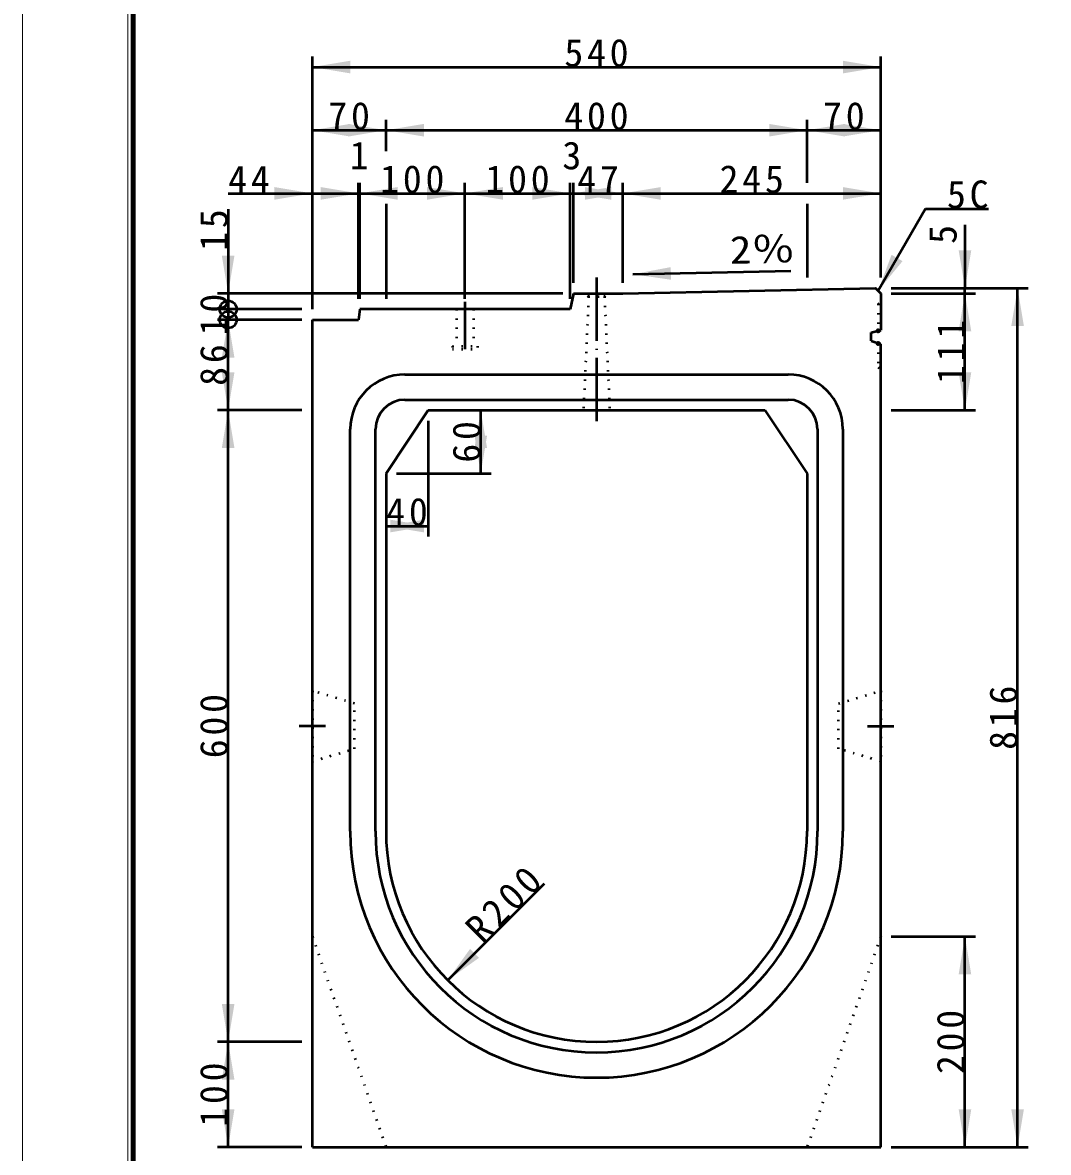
# Model space of a CAD drawing. Units: millimetres, scale not verified. Extents: x -2102 to 2102, y -1485 to 1485.
# Drawn here: x -2102 to -1128, y -625 to 449 of the extents above; entities that cross this region are included whole.
import ezdxf
from ezdxf.enums import TextEntityAlignment as Align

# ---------------------------------------------------------------- set-up
doc = ezdxf.new("R2010")
doc.units = ezdxf.units.MM
doc.header["$LTSCALE"] = 5
doc.header["$PDMODE"] = 32
doc.header["$PDSIZE"] = 2.5
doc.linetypes.add('DOTTED', pattern=[1.75, 0.25, -1.5])
doc.linetypes.add('LONG_DASHED_DOTTED', pattern=[15.25, 12, -1.5, 0.25, -1.5])
doc.layers.add('0-0_V-nasSTD', color=7, linetype='Continuous', lineweight=35)
doc.layers.add('0-1_0', color=7, linetype='Continuous', lineweight=50)
doc.styles.add('ＭＳ ゴシック', font='')
doc.styles.get('ＭＳ ゴシック').set_extended_font_data('MS Gothic')

msp = doc.modelspace()

# ---------------------------------------------------------------- linework, layer by layer
at = {"layer": '0-0_V-nasSTD', "lineweight": 100}
msp.add_line((-1997.5, 1380), (-1997.5, -1380), dxfattribs=at)
at = {"layer": '0-0_V-nasSTD', "lineweight": 50}
for p, q in [((-1757.218, 326.467), (-1757.218, 356.467)), ((-1827.218, 286.467), (-1783.218, 286.467)), ((-1757.218, 276.467), (-1757.218, 186.467)), ((-1357.218, 276.467), (-1357.218, 206.467)), ((-1782.218, 176.467), (-1783.218, 166.467)), ((-1827.218, 166.467), (-1783.218, 166.467))]:
    msp.add_line(p, q, dxfattribs=at)
at = {"layer": '0-0_V-nasSTD', "lineweight": 18}
for points in [[(-2102.5, -1485), (-2102.5, 1485), (2102.5, 1485), (2102.5, -1485)], [(-2002.5, -1385), (-2002.5, 1385), (2002.5, 1385), (2002.5, -1385)]]:
    msp.add_lwpolyline(points, close=True, dxfattribs=at)
at = {"layer": '0-0_V-nasSTD', "lineweight": 50}
for centre in [(-1907.218, 176.467), (-1907.218, 166.467)]:
    msp.add_circle(centre, 8, dxfattribs=at)
at = {"layer": '0-0_V-nasSTD'}
for points in [[(-1827.218, 406.467), (-1791.218, 400.467), (-1791.218, 412.467)], [(-1323.218, 400.467), (-1323.218, 412.467), (-1287.218, 406.467)], [(-1827.218, 346.467), (-1791.218, 340.467), (-1791.218, 352.467)], [(-1793.218, 340.467), (-1793.218, 352.467), (-1757.218, 346.467)], [(-1757.218, 346.467), (-1721.218, 340.467), (-1721.218, 352.467)], [(-1393.218, 340.467), (-1393.218, 352.467), (-1357.218, 346.467)], [(-1357.218, 346.467), (-1321.218, 340.467), (-1321.218, 352.467)], [(-1323.218, 340.467), (-1323.218, 352.467), (-1287.218, 346.467)], [(-1863.218, 280.467), (-1863.218, 292.467), (-1827.218, 286.467)], [(-1819.218, 280.467), (-1819.218, 292.467), (-1783.218, 286.467)], [(-1782.218, 286.467), (-1746.218, 280.467), (-1746.218, 292.467)], [(-1718.218, 280.467), (-1718.218, 292.467), (-1682.218, 286.467)], [(-1682.218, 286.467), (-1646.218, 280.467), (-1646.218, 292.467)], [(-1618.218, 280.467), (-1618.218, 292.467), (-1582.218, 286.467)], [(-1579.218, 286.467), (-1543.218, 280.467), (-1543.218, 292.467)], [(-1568.218, 280.467), (-1568.218, 292.467), (-1532.218, 286.467)], [(-1532.218, 286.467), (-1496.218, 280.467), (-1496.218, 292.467)], [(-1323.218, 280.467), (-1323.218, 292.467), (-1287.218, 286.467)], [(-1913.218, 227.467), (-1907.218, 191.467), (-1901.218, 227.467)], [(-1289.718, 193.967), (-1276.915, 228.144), (-1266.522, 222.144)], [(-1213.218, 232.467), (-1207.218, 196.467), (-1201.218, 232.467)], [(-1522.604, 209.683), (-1486.737, 216.431), (-1486.487, 204.434)], [(-1163.218, 160.467), (-1157.218, 196.467), (-1151.218, 160.467)], [(-1213.218, 155.467), (-1207.218, 191.467), (-1201.218, 155.467)], [(-1913.218, 130.467), (-1907.218, 166.467), (-1901.218, 130.467)], [(-1913.218, 116.467), (-1907.218, 80.467), (-1901.218, 116.467)], [(-1213.218, 116.467), (-1207.218, 80.467), (-1201.218, 116.467)], [(-1913.218, 44.467), (-1907.218, 80.467), (-1901.218, 44.467)], [(-1673.218, 44.467), (-1667.218, 80.467), (-1661.218, 44.467)], [(-1673.218, 56.467), (-1667.218, 20.467), (-1661.218, 56.467)], [(-1757.218, -29.533), (-1721.218, -35.533), (-1721.218, -23.533)], [(-1753.218, -35.533), (-1753.218, -23.533), (-1717.218, -29.533)], [(-1213.218, -455.533), (-1207.218, -419.533), (-1201.218, -455.533)], [(-1698.64, -460.954), (-1677.427, -431.256), (-1668.941, -439.741)], [(-1913.218, -483.533), (-1907.218, -519.533), (-1901.218, -483.533)], [(-1913.218, -555.533), (-1907.218, -519.533), (-1901.218, -555.533)], [(-1913.218, -583.533), (-1907.218, -619.533), (-1901.218, -583.533)], [(-1213.218, -583.533), (-1207.218, -619.533), (-1201.218, -583.533)], [(-1163.218, -583.533), (-1157.218, -619.533), (-1151.218, -583.533)]]:
    msp.add_solid(points, dxfattribs=at)
at = {"layer": '0-1_0'}
for p, q in [((-1827.218, 176.467), (-1827.218, 416.467)), ((-1287.218, 206.467), (-1287.218, 416.467)), ((-1827.218, 406.467), (-1287.218, 406.467)), ((-1357.218, 296.467), (-1357.218, 356.467)), ((-1783.218, 186.467), (-1783.218, 296.467)), ((-1782.218, 186.467), (-1782.218, 296.467)), ((-1682.218, 186.467), (-1682.218, 296.467)), ((-1582.218, 186.467), (-1582.218, 296.467)), ((-1579.218, 201.467), (-1579.218, 296.467)), ((-1532.218, 201.467), (-1532.218, 296.467)), ((-1907.218, 286.467), (-1827.218, 286.467)), ((-1783.218, 286.467), (-1782.218, 286.467)), ((-1782.218, 286.467), (-1682.218, 286.467)), ((-1682.218, 286.467), (-1582.218, 286.467)), ((-1582.218, 286.467), (-1579.218, 286.467)), ((-1579.218, 286.467), (-1532.218, 286.467)), ((-1532.218, 286.467), (-1287.218, 286.467)), ((-1907.218, 271.467), (-1907.218, 191.467)), ((-1244.718, 271.91), (-1289.718, 193.967)), ((-1244.718, 271.91), (-1184.718, 271.91)), ((-1207.218, 256.467), (-1207.218, 196.467)), ((-1522.604, 209.683), (-1372.637, 212.807)), ((-1277.218, 196.467), (-1147.218, 196.467)), ((-1207.218, 191.467), (-1207.218, 196.467)), ((-1157.218, -619.533), (-1157.218, 196.467)), ((-1589.218, 191.467), (-1917.218, 191.467)), ((-1907.218, 191.467), (-1907.218, 176.467)), ((-1579.218, 191.467), (-1582.218, 176.467)), ((-1579.218, 191.467), (-1532.218, 191.467)), ((-1287.218, 191.467), (-1287.218, 156.482)), ((-1277.218, 191.467), (-1197.218, 191.467)), ((-1207.218, 80.467), (-1207.218, 191.467)), ((-1837.218, 176.467), (-1917.218, 176.467)), ((-1907.218, 176.467), (-1907.218, 166.467)), ((-1582.218, 176.467), (-1782.218, 176.467)), ((-1837.218, 166.467), (-1917.218, 166.467)), ((-1907.218, 80.467), (-1907.218, 166.467)), ((-1827.218, -619.533), (-1827.218, 166.467)), ((-1296.218, 154.467), (-1287.218, 156.482)), ((-1296.218, 146.467), (-1296.218, 154.467)), ((-1296.218, 146.467), (-1287.218, 143.109)), ((-1287.218, -619.533), (-1287.218, 143.109)), ((-1739.218, 114.467), (-1375.218, 114.467)), ((-1739.218, 90.467), (-1375.218, 90.467)), ((-1837.218, 80.467), (-1917.218, 80.467)), ((-1717.218, 80.467), (-1757.218, 20.467)), ((-1717.218, 80.467), (-1397.218, 80.467)), ((-1667.218, 20.467), (-1667.218, 80.467)), ((-1569.718, 80.467), (-1544.718, 80.467)), ((-1397.218, 80.467), (-1357.218, 20.467)), ((-1277.218, 80.467), (-1197.218, 80.467)), ((-1717.218, 70.467), (-1717.218, -39.533)), ((-1791.218, 30.467), (-1791.218, 62.467)), ((-1767.218, 30.467), (-1767.218, 62.467)), ((-1347.218, 62.467), (-1347.218, 30.467)), ((-1323.218, 62.467), (-1323.218, 30.467)), ((-1791.218, -319.533), (-1791.218, 30.467)), ((-1767.218, -319.533), (-1767.218, 30.467)), ((-1347.218, 30.467), (-1347.218, -319.533)), ((-1323.218, 30.467), (-1323.218, -319.533)), ((-1757.218, 20.467), (-1757.218, -319.533)), ((-1747.218, 20.467), (-1657.218, 20.467)), ((-1357.218, 20.467), (-1357.218, -319.533)), ((-1757.218, -29.533), (-1717.218, -29.533)), ((-1698.64, -460.954), (-1606.716, -369.03)), ((-1277.218, -419.533), (-1197.218, -419.533)), ((-1207.218, -619.533), (-1207.218, -419.533)), ((-1837.218, -519.533), (-1917.218, -519.533)), ((-1837.218, -619.533), (-1917.218, -619.533)), ((-1827.218, -619.533), (-1287.218, -619.533)), ((-1277.218, -619.533), (-1147.218, -619.533))]:
    msp.add_line(p, q, dxfattribs=at)
at = {"layer": '0-1_0', "linetype": 'LONG_DASHED_DOTTED'}
for p, q in [((-1557.218, 206.467), (-1557.218, 65.467)), ((-1682.218, 183.467), (-1682.218, 138.467)), ((-1814.718, -219.533), (-1839.718, -219.533)), ((-1299.718, -219.533), (-1274.718, -219.533))]:
    msp.add_line(p, q, dxfattribs=at)
at = {"layer": '0-1_0', "linetype": 'DOTTED'}
for p, q in [((-1564.718, 188.467), (-1569.718, 80.467)), ((-1549.718, 188.467), (-1544.718, 80.467)), ((-1289.518, 181.467), (-1287.218, 183.767)), ((-1690.218, 176.467), (-1690.218, 141.467)), ((-1674.218, 176.467), (-1674.218, 141.467)), ((-1289.518, 181.467), (-1289.518, 155.967)), ((-1694.218, 141.467), (-1670.218, 141.467)), ((-1694.218, 141.467), (-1694.218, 138.467)), ((-1670.218, 141.467), (-1670.218, 138.467)), ((-1694.218, 138.467), (-1670.218, 138.467)), ((-1327.218, -198.033), (-1287.218, -186.033)), ((-1287.218, -186.033), (-1287.218, -253.033)), ((-1327.218, -241.033), (-1327.218, -198.033)), ((-1287.218, -253.033), (-1327.218, -241.033)), ((-1827.218, -419.533), (-1757.218, -619.533)), ((-1287.218, -419.533), (-1357.218, -619.533))]:
    msp.add_line(p, q, dxfattribs=at)
at = {"layer": '0-1_0'}
for points in [[(-1827.218, 346.467), (-1757.218, 346.467), (-1357.218, 346.467), (-1287.218, 346.467)], [(-1532.218, 191.467), (-1292.218, 196.467), (-1287.218, 191.467)], [(-1907.218, -619.533), (-1907.218, -519.533), (-1907.218, 80.467)]]:
    msp.add_lwpolyline(points, dxfattribs=at)
at = {"layer": '0-1_0', "linetype": 'DOTTED'}
for points in [[(-1564.718, 188.467), (-1567.718, 191.467), (-1546.718, 191.467)], [(-1564.718, 188.467), (-1549.718, 188.467), (-1546.718, 191.467)], [(-1289.518, 143.967), (-1289.518, 121.467), (-1287.218, 119.167)]]:
    msp.add_lwpolyline(points, dxfattribs=at)
msp.add_lwpolyline([(-1787.218, -198.033), (-1827.218, -186.033), (-1827.218, -253.033), (-1787.218, -241.033)], close=True, dxfattribs=at)
at = {"layer": '0-1_0'}
for centre, radius, start, end in [((-1739.218, 62.467), 52, 90, 180), ((-1375.218, 62.467), 52, 0, 90), ((-1739.218, 62.467), 28, 90, 180), ((-1375.218, 62.467), 28, 0, 90), ((-1557.218, -319.533), 234, 180, 270), ((-1557.218, -319.533), 210, 180, 270), ((-1557.218, -319.533), 200, 180, 270), ((-1557.218, -319.533), 200, 270, 0), ((-1557.218, -319.533), 210, 270, 0), ((-1557.218, -319.533), 234, 270, 0)]:
    msp.add_arc(centre, radius, start, end, dxfattribs=at)
for p in [(-1289.518, 155.967), (-1289.518, 143.967)]:
    msp.add_point(p, dxfattribs=at)

# ---------------------------------------------------------------- texts
at = {"layer": '0-0_V-nasSTD', "style": 'ＭＳ ゴシック'}
for s, p in [('1', (-1791.718, 301.467)), ('3', (-1589.718, 301.467))]:
    msp.add_text(s, height=26.39, dxfattribs=at).set_placement(p, align=Align.BOTTOM_LEFT)
at = {"layer": '0-0_V-nasSTD', "style": 'ＭＳ ゴシック', "width": 1.15}
msp.add_text('2％', height=26.39, rotation=1.193, dxfattribs=at).set_placement((-1430.224, 211.607), align=Align.BOTTOM_LEFT)
at = {"layer": '0-0_V-nasSTD', "style": 'ＭＳ ゴシック'}
msp.add_text('5', height=26.39, rotation=90, dxfattribs=at).set_placement((-1207.218, 238.467), align=Align.BOTTOM_LEFT)
at = {"layer": '0-0_V-nasSTD', "char_height": 26.39, "attachment_point": 7, "style": 'ＭＳ ゴシック'}
for s, insert in [('\\T1.2;540', (-1587.818, 406.467)), ('\\T1.2;70', (-1812.018, 346.467)), ('\\T1.2;400', (-1587.818, 346.467)), ('\\T1.2;70', (-1342.018, 346.467)), ('\\T1.2;44', (-1907.218, 286.467)), ('\\T1.2;100', (-1762.818, 286.467)), ('\\T1.2;100', (-1662.818, 286.467)), ('\\T1.2;47', (-1575.518, 286.467)), ('\\T1.2;245', (-1440.318, 286.467)), ('\\T1.2;5C', (-1224.318, 271.91)), ('\\T1.2;40', (-1757.018, -29.533))]:
    msp.add_mtext(s, dxfattribs=dict(at, insert=insert))
for s, insert, rotation in [('\\T1.2;15', (-1907.218, 231.867), 90), ('\\T1.2;10', (-1907.218, 151.667), 90), ('\\T1.2;111', (-1207.218, 105.367), 90), ('\\T1.2;86', (-1907.218, 103.667), 90), ('\\T1.2;60', (-1667.218, 30.667), 90), ('\\T1.2;600', (-1907.218, -250.133), 90), ('\\T1.2;816', (-1157.218, -242.133), 90), ('\\T1.2;R200', (-1665.264, -427.579), 45), ('\\T1.2;200', (-1207.218, -550.133), 90), ('\\T1.2;100', (-1907.218, -600.133), 90)]:
    msp.add_mtext(s, dxfattribs=dict(at, insert=insert, rotation=rotation))

doc.saveas('drawing.dxf')
